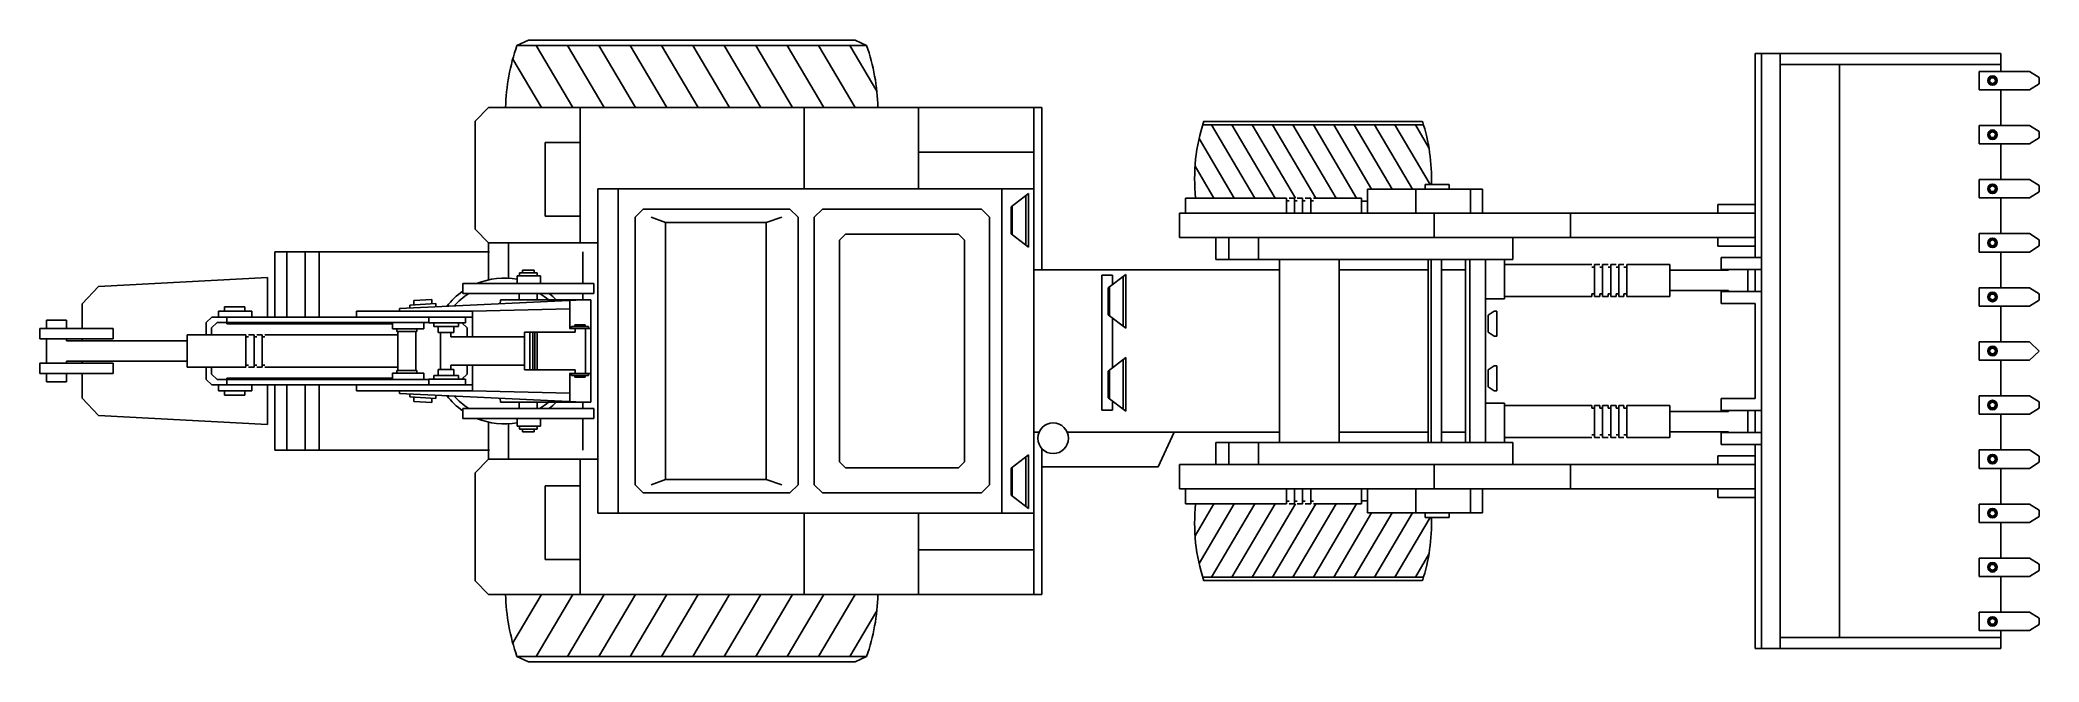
# Model space of a CAD drawing. Extents: x -4.71 to 2.69, y -1.15 to 1.15.
import ezdxf

# ---------------------------------------------------------------- set-up
doc = ezdxf.new("R2010")
doc.units = 0
doc.header["$LTSCALE"] = 0.75
doc.layers.get('0').update_dxf_attribs({"linetype": 'CONTINUOUS'})

msp = doc.modelspace()

# ---------------------------------------------------------------- linework, layer by layer
at = {"color": 0, "linetype": 'BYBLOCK'}
for p, q in [((-2.9031, 1.15), (-2.9457, 1.13)), ((-2.9457, 1.13), (-1.6519, 1.13)), ((-2.9031, 1.15), (-1.6944, 1.15)), ((-2.7392, 0.9), (-2.8748, 1.13)), ((-2.6231, 0.9), (-2.7587, 1.13)), ((-2.507, 0.9), (-2.6426, 1.13)), ((-2.3909, 0.9), (-2.5265, 1.13)), ((-2.2749, 0.9), (-2.4104, 1.13)), ((-2.1588, 0.9), (-2.2944, 1.13)), ((-2.0427, 0.9), (-2.1783, 1.13)), ((-1.9266, 0.9), (-2.0622, 1.13)), ((-1.8105, 0.9), (-1.9461, 1.13)), ((-1.6944, 0.9), (-1.83, 1.13)), ((-1.614, 0.9604), (-1.7139, 1.13)), ((-1.6944, 1.15), (-1.6519, 1.13)), ((-2.8553, 0.9), (-2.9612, 1.0797)), ((1.636, 1.1), (2.5448, 1.1)), ((1.636, 0.5412), (1.636, 1.1)), ((1.6587, 1.1), (1.6587, -1.1)), ((1.7284, 1.1), (1.7284, -1.1)), ((1.7284, 1.06), (2.5448, 1.06)), ((1.9481, 1.06), (1.9481, -1.06)), ((2.5448, 1.1), (2.5448, 1.0341)), ((2.4648, 1.0341), (2.5448, 1.0341)), ((2.4648, 1.0341), (2.4648, 0.9659)), ((2.4648, 1.0341), (2.4648, 1)), ((2.4648, 0.9659), (2.4648, 1)), ((2.4648, 0.9659), (2.5448, 0.9659)), ((2.5448, 1.0341), (2.6502, 1.0341)), ((2.6502, 0.9659), (2.5448, 0.9659)), ((2.5448, 0.9659), (2.5448, 0.8341)), ((2.6502, 1.0341), (2.6859, 1.0116)), ((2.6859, 0.9884), (2.6502, 0.9659)), ((2.6859, 1.0116), (2.6859, 0.9884)), ((-3.1004, 0.85), (-3.0504, 0.9)), ((-3.0504, 0.9), (-2.9832, 0.9)), ((-2.9832, 0.9), (-1.0032, 0.9)), ((-2.7114, 0.9), (-2.7114, 0.4)), ((-1.8827, 0.6), (-1.8827, 0.9)), ((-1.61, 0.9), (-1.0032, 0.9)), ((-1.4599, 0.9), (-1.4599, 0.6)), ((-1.0332, -0.9), (-1.0332, 0.9)), ((-1.0032, 0.9), (-1.0032, 0.3)), ((-3.1004, 0.45), (-3.1004, 0.85)), ((-0.4082, 0.8367), (0.4082, 0.8367)), ((-0.4042, 0.8492), (0.4042, 0.8492)), ((-0.2161, 0.5653), (-0.3761, 0.8367)), ((-0.1407, 0.5653), (-0.3007, 0.8367)), ((-0.0652, 0.5653), (-0.2252, 0.8367)), ((0.0102, 0.5653), (-0.1498, 0.8367)), ((0.0857, 0.5653), (-0.0743, 0.8367)), ((0.1611, 0.5653), (0.0012, 0.8367)), ((0.2167, 0.5989), (0.0766, 0.8367)), ((0.2922, 0.5989), (0.1521, 0.8367)), ((0.3676, 0.5989), (0.2275, 0.8367)), ((0.4331, 0.6159), (0.303, 0.8367)), ((0.4284, 0.7518), (0.3784, 0.8367)), ((2.4648, 0.8341), (2.4648, 0.8)), ((2.4648, 0.8341), (2.4648, 0.7659)), ((2.4648, 0.8341), (2.5448, 0.8341)), ((2.5448, 0.8341), (2.6502, 0.8341)), ((2.6502, 0.8341), (2.6859, 0.8116)), ((-2.8408, 0.7704), (-2.8408, 0.4987)), ((-2.7114, 0.7704), (-2.8408, 0.7704)), ((-0.2916, 0.5653), (-0.4217, 0.786)), ((2.4648, 0.7659), (2.4648, 0.8)), ((2.4648, 0.7659), (2.5448, 0.7659)), ((2.5448, 0.7659), (2.5448, 0.6341)), ((2.6502, 0.7659), (2.5448, 0.7659)), ((2.6859, 0.7884), (2.6502, 0.7659)), ((2.6859, 0.8116), (2.6859, 0.7884)), ((-1.4599, 0.7354), (-1.0332, 0.7354)), ((-0.3671, 0.5653), (-0.4366, 0.6833)), ((-2.6464, 0.6), (-1.0332, 0.6)), ((-2.6464, 0.6), (-2.6464, -0.6)), ((-2.571, 0.6), (-2.571, -0.6)), ((-1.1518, 0.6), (-1.1518, -0.6)), ((0.2012, 0.5989), (0.5039, 0.5989)), ((0.2012, 0.5092), (0.2012, 0.5989)), ((0.3806, 0.5989), (0.3806, 0.5092)), ((0.4142, 0.6159), (0.5039, 0.6159)), ((0.4142, 0.6159), (0.4142, 0.5989)), ((0.5039, 0.6159), (0.5039, 0.5989)), ((0.5039, 0.5989), (0.6273, 0.5989)), ((0.5824, 0.5092), (0.5824, 0.5989)), ((0.6273, 0.5989), (0.6273, 0.5092)), ((2.4648, 0.6341), (2.5448, 0.6341)), ((2.4648, 0.6341), (2.4648, 0.5659)), ((2.4648, 0.6341), (2.4648, 0.6)), ((2.4648, 0.5659), (2.4648, 0.6)), ((2.5448, 0.6341), (2.6502, 0.6341)), ((2.6502, 0.6341), (2.6859, 0.6116)), ((2.6859, 0.6116), (2.6859, 0.5884)), ((-2.4785, 0.5246), (-2.5085, 0.4946)), ((-2.4785, 0.5246), (-1.9356, 0.5246)), ((-1.9056, 0.4946), (-1.9356, 0.5246)), ((-1.8453, 0.4946), (-1.8153, 0.5246)), ((-1.8153, 0.5246), (-1.227, 0.5246)), ((-1.197, 0.4946), (-1.227, 0.5246)), ((-1.1169, 0.5326), (-1.0526, 0.5825)), ((-1.1169, 0.5326), (-1.1169, 0.4336)), ((-1.113, 0.5357), (-1.113, 0.4305)), ((-1.0622, 0.5751), (-1.0622, 0.3911)), ((-1.0526, 0.3837), (-1.0526, 0.5825)), ((-0.4715, 0.5653), (-0.0988, 0.5653)), ((-0.4715, 0.5092), (-0.4715, 0.5653)), ((-0.0988, 0.5092), (-0.0988, 0.5653)), ((-0.0988, 0.5553), (-0.0888, 0.5553)), ((-0.0888, 0.5653), (-0.0688, 0.5653)), ((-0.0688, 0.5092), (-0.0688, 0.5653)), ((-0.0688, 0.5553), (-0.0588, 0.5553)), ((-0.0588, 0.5653), (-0.0389, 0.5653)), ((-0.0389, 0.5653), (-0.0389, 0.5092)), ((-0.0389, 0.5553), (-0.0289, 0.5553)), ((-0.0289, 0.5653), (-0.0089, 0.5653)), ((-0.0089, 0.5653), (-0.0089, 0.5092)), ((-0.0089, 0.5553), (0.0011, 0.5553)), ((0.0011, 0.5653), (0.1793, 0.5653)), ((0.1793, 0.5653), (0.1793, 0.5092)), ((0.1793, 0.5542), (0.2012, 0.5542)), ((1.4974, 0.5412), (1.636, 0.5412)), ((1.4974, 0.5092), (1.4974, 0.5412)), ((1.636, 0.5412), (1.636, 0.5092)), ((2.4648, 0.5659), (2.5448, 0.5659)), ((2.5448, 0.5659), (2.5448, 0.4341)), ((2.6502, 0.5659), (2.5448, 0.5659)), ((2.6859, 0.5884), (2.6502, 0.5659)), ((-3.0504, 0.4), (-3.1004, 0.45)), ((-2.8408, 0.4987), (-2.7114, 0.4987)), ((-2.5085, 0.4946), (-2.5085, -0.4946)), ((-2.3963, 0.4746), (-2.4485, 0.4946)), ((-2.3963, 0.4746), (-2.3963, -0.4746)), ((-2.3963, 0.4746), (-2.0231, 0.4746)), ((-2.0231, 0.4746), (-1.9656, 0.4946)), ((-2.0231, 0.4746), (-2.0231, -0.4746)), ((-1.9056, 0.4946), (-1.9056, -0.4946)), ((-1.8453, -0.4946), (-1.8453, 0.4946)), ((-1.197, 0.4946), (-1.197, -0.4946)), ((-0.494, 0.4191), (-0.494, 0.5092)), ((-0.494, 0.4191), (-0.494, 0.5092)), ((-0.494, 0.5092), (-0.4715, 0.5092)), ((-0.4715, 0.5092), (0.6273, 0.5092)), ((0.4479, 0.5092), (0.4479, 0.4191)), ((0.6273, 0.5092), (1.4974, 0.5092)), ((0.9524, 0.5092), (0.9524, 0.4191)), ((1.4974, 0.5092), (1.636, 0.5092)), ((1.636, 0.5092), (1.636, 0.3459)), ((-3.0504, 0.4), (-2.6464, 0.4)), ((-3.0504, 0.4), (-3.0504, 0.2631)), ((-2.977, 0.4), (-2.977, 0.2692)), ((-1.7526, 0.4093), (-1.7301, 0.4319)), ((-1.7526, -0.4093), (-1.7526, 0.4093)), ((-1.7301, 0.4319), (-1.3123, 0.4319)), ((-1.2897, 0.4093), (-1.3123, 0.4319)), ((-1.2897, 0.4093), (-1.2897, -0.4093)), ((-1.1169, 0.4336), (-1.0526, 0.3837)), ((-0.494, 0.4191), (1.636, 0.4191)), ((-0.3594, 0.4191), (-0.494, 0.4191)), ((-0.3594, 0.338), (-0.3594, 0.4191)), ((-0.3594, 0.338), (-0.3594, 0.4191)), ((-0.3116, 0.4191), (-0.3116, 0.338)), ((-0.2016, 0.338), (-0.2016, 0.4191)), ((0.7394, 0.338), (0.7394, 0.4191)), ((1.4974, 0.4191), (1.4974, 0.3871)), ((1.4974, 0.3871), (1.636, 0.3871)), ((1.636, 0.4191), (1.636, 0.3871)), ((2.4648, 0.4341), (2.5448, 0.4341)), ((2.4648, 0.4341), (2.4648, 0.4)), ((2.4648, 0.4341), (2.4648, 0.3659)), ((2.4648, 0.3659), (2.4648, 0.4)), ((2.5448, 0.4341), (2.6502, 0.4341)), ((2.6502, 0.4341), (2.6859, 0.4116)), ((2.6859, 0.3884), (2.6502, 0.3659)), ((2.6859, 0.4116), (2.6859, 0.3884)), ((2.6859, 0.3884), (2.6859, 0.3884)), ((-3.8409, 0.1249), (-3.8409, 0.3673)), ((-3.8409, 0.3673), (-3.0468, 0.3673)), ((-3.7967, 0.3673), (-3.7967, 0.1249)), ((-3.7295, 0.3673), (-3.7295, 0.1249)), ((-3.6778, 0.3673), (-3.6778, 0.1249)), ((-2.8815, 0.2983), (-2.9253, 0.2983)), ((-2.9253, 0.2983), (-2.9253, 0.289)), ((-2.8815, 0.289), (-2.8815, 0.2983)), ((-2.7023, 0.2491), (-2.7023, 0.3673)), ((-1.0303, 0.3), (-0.1237, 0.3)), ((-1.0032, 0.3), (-0.1237, 0.3)), ((-0.3594, 0.338), (0.7394, 0.338)), ((-0.1237, 0.338), (-0.3594, 0.338)), ((-0.1237, 0.338), (-0.1237, -0.338)), ((-0.1237, 0.3), (-0.1237, 0.338)), ((0.0961, 0.338), (0.0961, -0.338)), ((0.0961, 0.3), (0.4259, 0.3)), ((0.4259, 0.338), (0.4259, -0.338)), ((0.4369, 0.338), (0.4369, -0.338)), ((0.4754, 0.338), (0.4754, -0.338)), ((0.4754, 0.3), (0.5635, 0.3)), ((0.5635, 0.338), (0.5635, -0.338)), ((0.58, 0.338), (0.58, -0.338)), ((0.6374, 0.338), (0.6374, 0.1925)), ((0.7079, 0.338), (0.7079, 0.2018)), ((0.7079, 0.3201), (1.0312, 0.3201)), ((1.0312, 0.3105), (1.0408, 0.3105)), ((1.0408, 0.2114), (1.0408, 0.3201)), ((1.0408, 0.3201), (1.0609, 0.3201)), ((1.0609, 0.3105), (1.071, 0.3105)), ((1.071, 0.2114), (1.071, 0.3201)), ((1.071, 0.3201), (1.0912, 0.3201)), ((1.0912, 0.3105), (1.1018, 0.3105)), ((1.1018, 0.2114), (1.1018, 0.3201)), ((1.1018, 0.3201), (1.1209, 0.3201)), ((1.1209, 0.3105), (1.1315, 0.3105)), ((1.1315, 0.2114), (1.1315, 0.3201)), ((1.1315, 0.3201), (1.1501, 0.3201)), ((1.1501, 0.3105), (1.1606, 0.3105)), ((1.1606, 0.3201), (1.32, 0.3201)), ((1.1606, 0.2114), (1.1606, 0.3201)), ((1.32, 0.3201), (1.32, 0.2018)), ((1.32, 0.2984), (1.5365, 0.2984)), ((1.6587, 0.3459), (1.5097, 0.3459)), ((1.5097, 0.3459), (1.5097, 0.3018)), ((1.5097, 0.3018), (1.6587, 0.3018)), ((1.5365, 0.3018), (1.5365, 0.2984)), ((1.6082, 0.3018), (1.6082, 0.22)), ((1.636, 0.3018), (1.636, 0.22)), ((2.4648, 0.3659), (2.5448, 0.3659)), ((2.5448, 0.3659), (2.5448, 0.2341)), ((2.6502, 0.3659), (2.5448, 0.3659)), ((-4.5537, 0.174), (-4.4939, 0.2387)), ((-4.4939, 0.2387), (-3.869, 0.2716)), ((-3.869, 0.2716), (-3.869, 0.1249)), ((-3.1459, 0.2491), (-2.6613, 0.2491)), ((-3.1459, 0.2491), (-3.1459, 0.2123)), ((-2.9446, 0.2777), (-2.8588, 0.2777)), ((-2.9446, 0.2491), (-2.9446, 0.2777)), ((-2.8711, 0.289), (-2.9356, 0.289)), ((-2.9356, 0.289), (-2.9356, 0.2777)), ((-2.8711, 0.2777), (-2.8711, 0.289)), ((-2.8588, 0.2777), (-2.8588, 0.2491)), ((-2.6613, 0.2123), (-2.6613, 0.2491)), ((-0.7818, -0.2194), (-0.7818, 0.28)), ((-0.7818, 0.28), (-0.7418, 0.28)), ((-0.7576, 0.233), (-0.6933, 0.2829)), ((-0.7576, 0.233), (-0.7576, 0.1339)), ((-0.7537, 0.2361), (-0.7537, 0.1309)), ((-0.7418, 0.2452), (-0.7418, 0.28)), ((-0.7029, 0.2755), (-0.7029, 0.0915)), ((-0.6933, 0.0841), (-0.6933, 0.2829)), ((1.5365, 0.2235), (1.32, 0.2235)), ((1.32, 0.2235), (1.32, 0.2018)), ((1.5365, 0.22), (1.5365, 0.2235)), ((2.4648, 0.2341), (2.4648, 0.1659)), ((2.4648, 0.2341), (2.5448, 0.2341)), ((2.4648, 0.2341), (2.4648, 0.2)), ((2.5448, 0.2341), (2.6502, 0.2341)), ((2.6502, 0.2341), (2.6859, 0.2116)), ((-4.5537, 0.0838), (-4.5537, 0.174)), ((-4.5537, 0.0838), (-4.5537, 0.174)), ((-3.9527, 0.1629), (-4.0273, 0.1629)), ((-4.0273, 0.1629), (-4.0273, 0.1478)), ((-3.9527, 0.1478), (-3.9527, 0.1629)), ((-2.7023, 0.1894), (-3.3795, 0.1567)), ((-3.3795, 0.1473), (-3.3795, 0.1567)), ((-3.3416, 0.1697), (-3.2461, 0.1752)), ((-3.3416, 0.1585), (-3.3416, 0.1697)), ((-3.3268, 0.1865), (-3.2609, 0.1903)), ((-3.3268, 0.1706), (-3.3268, 0.1865)), ((-3.2609, 0.1903), (-3.2609, 0.1743)), ((-3.2461, 0.1752), (-3.2461, 0.1631)), ((-3.1459, 0.2123), (-2.6613, 0.2123)), ((-3.1106, 0.1473), (-2.75, 0.1565)), ((-3.0078, 0.1746), (-3.006, 0.1894)), ((-2.6726, 0.1894), (-3.006, 0.1894)), ((-2.9369, 0.2123), (-2.9369, 0.1894)), ((-2.8708, 0.1894), (-2.8708, 0.2123)), ((-2.75, 0.0833), (-2.75, 0.1852)), ((-2.7023, 0.1894), (-2.7023, 0.2123)), ((-2.6726, 0.1894), (-2.6726, -0.1894)), ((0.6374, 0.1925), (0.6374, -0.1925)), ((0.7079, 0.1925), (0.6374, 0.1925)), ((1.0312, 0.2018), (0.7079, 0.2018)), ((0.7079, 0.2018), (0.7079, 0.1925)), ((1.0408, 0.2114), (1.0312, 0.2114)), ((1.0312, 0.2114), (1.0312, 0.2018)), ((1.0408, 0.2018), (1.0408, 0.2114)), ((1.0609, 0.2018), (1.0408, 0.2018)), ((1.071, 0.2114), (1.0609, 0.2114)), ((1.0609, 0.2114), (1.0609, 0.2018)), ((1.071, 0.2018), (1.071, 0.2114)), ((1.0912, 0.2018), (1.071, 0.2018)), ((1.1018, 0.2114), (1.0912, 0.2114)), ((1.0912, 0.2114), (1.0912, 0.2018)), ((1.1018, 0.2018), (1.1018, 0.2114)), ((1.1209, 0.2018), (1.1018, 0.2018)), ((1.1315, 0.2114), (1.1209, 0.2114)), ((1.1209, 0.2114), (1.1209, 0.2018)), ((1.1315, 0.2018), (1.1315, 0.2114)), ((1.1501, 0.2018), (1.1315, 0.2018)), ((1.1606, 0.2114), (1.1501, 0.2114)), ((1.1501, 0.2114), (1.1501, 0.2018)), ((1.1606, 0.2018), (1.1606, 0.2114)), ((1.32, 0.2018), (1.1606, 0.2018)), ((1.5097, 0.176), (1.5097, 0.22)), ((1.5097, 0.22), (1.5365, 0.22)), ((1.636, 0.176), (1.5097, 0.176)), ((1.5365, 0.22), (1.6587, 0.22)), ((1.636, -0.176), (1.636, 0.176)), ((2.4648, 0.1659), (2.4648, 0.2)), ((2.4648, 0.1659), (2.5448, 0.1659)), ((2.6502, 0.1659), (2.5448, 0.1659)), ((2.5448, 0.1659), (2.5448, 0.0341)), ((2.6859, 0.1884), (2.6502, 0.1659)), ((2.6859, 0.2116), (2.6859, 0.1884)), ((-4.7103, 0.0838), (-4.6857, 0.0838)), ((-4.7103, 0.0451), (-4.7103, 0.0838)), ((-4.6857, 0.1146), (-4.6857, 0.0838)), ((-4.6857, 0.0838), (-4.6857, 0.1146)), ((-4.6857, 0.1146), (-4.6119, 0.1146)), ((-4.6119, 0.0838), (-4.6857, 0.0838)), ((-4.6119, 0.0838), (-4.6119, 0.1146)), ((-4.6119, 0.1146), (-4.6119, 0.0838)), ((-4.6119, 0.0838), (-4.5537, 0.0838)), ((-4.4396, 0.0838), (-4.5537, 0.0838)), ((-4.4396, 0.0451), (-4.4396, 0.0838)), ((-4.095, 0.1049), (-4.075, 0.1249)), ((-4.095, 0.1049), (-4.095, 0.0585)), ((-4.0753, 0.0853), (-4.0553, 0.1053)), ((-4.0753, 0.0853), (-4.0753, 0.0585)), ((-3.4446, 0.1249), (-4.075, 0.1249)), ((-3.4319, 0.1053), (-4.0553, 0.1053)), ((-4.0494, 0.1478), (-3.9268, 0.1478)), ((-4.0494, 0.1478), (-4.0494, 0.1249)), ((-4.0195, 0.1249), (-4.0195, 0.1002)), ((-3.5393, 0.1053), (-4.0195, 0.1053)), ((-4.0195, 0.1002), (-3.4055, 0.1002)), ((-3.9268, 0.1478), (-3.9268, 0.1249)), ((-3.5393, 0.1473), (-3.4446, 0.1473)), ((-3.5393, 0.1249), (-3.5393, 0.1473)), ((-3.5393, 0.1249), (-3.1106, 0.1249)), ((-3.4446, 0.1249), (-3.5393, 0.1249)), ((-3.5393, 0.1053), (-3.2711, 0.1053)), ((-3.1106, 0.1473), (-3.4446, 0.1473)), ((-3.4055, 0.0818), (-3.4055, 0.1053)), ((-3.4055, 0.0818), (-3.2905, 0.0818)), ((-3.3903, 0.0818), (-3.3903, 0.0716)), ((-3.3159, 0.0818), (-3.3159, 0.0716)), ((-3.2905, 0.0818), (-3.2905, 0.1053)), ((-3.2711, 0.1249), (-3.2711, 0.1044)), ((-3.2711, 0.1044), (-3.1361, 0.1044)), ((-3.2528, 0.1038), (-3.2528, 0.0906)), ((-3.2528, 0.0906), (-3.1616, 0.0906)), ((-3.2369, 0.0688), (-3.2369, 0.0906)), ((-3.1788, 0.0906), (-3.1788, 0.0688)), ((-3.1616, 0.0906), (-3.1616, 0.1038)), ((-3.1303, 0.0853), (-3.1493, 0.1044)), ((-3.1361, 0.1044), (-3.1361, 0.1249)), ((-3.1303, 0.0853), (-3.1303, 0.0518)), ((-3.1106, 0.1249), (-3.1106, 0.1473)), ((-3.1106, 0.1249), (-3.1106, 0.0518)), ((-2.7511, 0.0833), (-2.6726, 0.0833)), ((-2.744, 0.0905), (-2.6806, 0.0905)), ((-2.744, 0.0905), (-2.744, 0.0823)), ((-2.7308, 0.0972), (-2.6934, 0.0972)), ((-2.7308, 0.0972), (-2.7308, 0.0905)), ((-2.7301, 0.0833), (-2.7301, 0.0697)), ((-2.6934, 0.0972), (-2.6934, 0.0905)), ((-2.6921, 0.0833), (-2.6921, -0.0833)), ((-2.6806, 0.0905), (-2.6806, 0.0823)), ((-0.7576, 0.1339), (-0.6933, 0.0841)), ((-0.7418, -0.0618), (-0.7418, 0.1217)), ((0.6703, 0.1473), (0.6474, 0.1323)), ((0.6474, 0.0694), (0.6474, 0.1323)), ((0.6703, 0.1473), (0.6794, 0.1473)), ((0.6794, 0.1473), (0.6794, 0.0544)), ((-4.6857, 0.0451), (-4.7103, 0.0451)), ((-4.6857, 0.0451), (-4.4396, 0.0451)), ((-4.6857, -0.0451), (-4.6857, 0.0451)), ((-4.6119, 0.0375), (-4.6119, 0.0451)), ((-4.1663, 0.0375), (-4.6119, 0.0375)), ((-4.5537, 0.0375), (-4.5537, 0.0451)), ((-3.9684, 0.0592), (-4.1663, 0.0592)), ((-4.1663, -0.0592), (-4.1663, 0.0592)), ((-3.9484, 0.0592), (-3.9684, 0.0592)), ((-3.9484, 0.0592), (-3.9484, -0.0592)), ((-3.9484, 0.0518), (-3.9384, 0.0518)), ((-3.9184, 0.0592), (-3.9384, 0.0592)), ((-3.9184, 0.0592), (-3.9184, -0.0592)), ((-3.9184, 0.0518), (-3.9083, 0.0518)), ((-3.8883, 0.0592), (-3.9083, 0.0592)), ((-3.8883, 0.0592), (-3.8883, -0.0592)), ((-3.8883, 0.0518), (-3.8783, 0.0518)), ((-3.386, 0.0592), (-3.8783, 0.0592)), ((-3.3159, 0.0716), (-3.3903, 0.0716)), ((-3.386, -0.0716), (-3.386, 0.0716)), ((-3.3202, -0.0716), (-3.3202, 0.0716)), ((-3.1788, 0.0688), (-3.2369, 0.0688)), ((-3.229, -0.0688), (-3.229, 0.0688)), ((-3.1907, 0.0688), (-3.1907, 0.0518)), ((-3.1907, 0.0518), (-2.9179, 0.0518)), ((-2.9179, 0.0697), (-2.7301, 0.0697)), ((-2.9179, -0.0697), (-2.9179, 0.0697)), ((-2.8973, 0.0697), (-2.8973, -0.0697)), ((-2.8874, -0.0697), (-2.8874, 0.0697)), ((-2.879, -0.0697), (-2.879, 0.0697)), ((-2.8706, -0.0697), (-2.8706, 0.0697)), ((0.6474, 0.0694), (0.6703, 0.0544)), ((0.6794, 0.0544), (0.6703, 0.0544)), ((2.4649, 0.0341), (2.5448, 0.0341)), ((2.4649, 0.0341), (2.4649, 0)), ((2.4649, -0.0341), (2.4649, 0)), ((2.5448, 0.0341), (2.6503, 0.0341)), ((2.6503, 0.0341), (2.6859, 0)), ((2.6859, 0), (2.6503, -0.0341)), ((-4.7103, -0.0451), (-4.6857, -0.0451)), ((-4.7103, -0.0838), (-4.7103, -0.0451)), ((-4.6857, -0.0451), (-4.4396, -0.0451)), ((-4.1663, -0.0375), (-4.6119, -0.0375)), ((-4.6119, -0.0375), (-4.6119, -0.0451)), ((-4.5537, -0.0375), (-4.5537, -0.0451)), ((-4.4396, -0.0451), (-4.4396, -0.0838)), ((-3.9684, -0.0592), (-4.1663, -0.0592)), ((-4.095, -0.1049), (-4.095, -0.0585)), ((-4.0753, -0.0853), (-4.0753, -0.0585)), ((-3.9484, -0.0592), (-3.9684, -0.0592)), ((-3.9484, -0.0518), (-3.9384, -0.0518)), ((-3.9184, -0.0592), (-3.9384, -0.0592)), ((-3.9184, -0.0518), (-3.9083, -0.0518)), ((-3.8883, -0.0592), (-3.9083, -0.0592)), ((-3.8883, -0.0518), (-3.8783, -0.0518)), ((-3.386, -0.0592), (-3.8783, -0.0592)), ((-3.3159, -0.0716), (-3.3903, -0.0716)), ((-3.3903, -0.0716), (-3.3903, -0.0818)), ((-3.3159, -0.0818), (-3.3159, -0.0716)), ((-3.1788, -0.0688), (-3.2369, -0.0688)), ((-3.2369, -0.0688), (-3.2369, -0.0906)), ((-3.1907, -0.0518), (-2.9179, -0.0518)), ((-3.1907, -0.0688), (-3.1907, -0.0518)), ((-3.1788, -0.0906), (-3.1788, -0.0688)), ((-3.1303, -0.0853), (-3.1303, -0.0518)), ((-3.1106, -0.1249), (-3.1106, -0.0518)), ((-2.9179, -0.0697), (-2.7301, -0.0697)), ((-2.7301, -0.0833), (-2.7301, -0.0697)), ((-0.7576, -0.074), (-0.6933, -0.0241)), ((-0.7537, -0.1761), (-0.7537, -0.0709)), ((-0.7029, -0.2155), (-0.7029, -0.0316)), ((-0.6933, -0.0241), (-0.6933, -0.2229)), ((0.6474, -0.0694), (0.6703, -0.0544)), ((0.6474, -0.0694), (0.6474, -0.1323)), ((0.6794, -0.0544), (0.6703, -0.0544)), ((0.6794, -0.1473), (0.6794, -0.0544)), ((2.4649, -0.0341), (2.5448, -0.0341)), ((2.5448, -0.0341), (2.5448, -0.1659)), ((2.6503, -0.0341), (2.5448, -0.0341)), ((-4.6857, -0.0838), (-4.7103, -0.0838)), ((-4.6119, -0.0838), (-4.6857, -0.0838)), ((-4.6857, -0.1146), (-4.6857, -0.0838)), ((-4.6857, -0.1146), (-4.6857, -0.0838)), ((-4.6119, -0.1146), (-4.6857, -0.1146)), ((-4.5537, -0.0838), (-4.6119, -0.0838)), ((-4.6119, -0.0838), (-4.6119, -0.1146)), ((-4.6119, -0.0838), (-4.6119, -0.1146)), ((-4.5537, -0.0838), (-4.5537, -0.174)), ((-4.5537, -0.174), (-4.5537, -0.0838)), ((-4.4396, -0.0838), (-4.5537, -0.0838)), ((-4.095, -0.1049), (-4.075, -0.1249)), ((-4.0753, -0.0853), (-4.0553, -0.1053)), ((-3.4446, -0.1249), (-4.075, -0.1249)), ((-3.4319, -0.1053), (-4.0553, -0.1053)), ((-4.0494, -0.1478), (-4.0494, -0.1249)), ((-4.0494, -0.1478), (-3.9268, -0.1478)), ((-4.0273, -0.1629), (-4.0273, -0.1478)), ((-4.0195, -0.1002), (-3.4055, -0.1002)), ((-4.0195, -0.1249), (-4.0195, -0.1002)), ((-3.5393, -0.1053), (-4.0195, -0.1053)), ((-3.9527, -0.1478), (-3.9527, -0.1629)), ((-3.9268, -0.1478), (-3.9268, -0.1249)), ((-3.869, -0.1249), (-3.869, -0.2716)), ((-3.8409, -0.3673), (-3.8409, -0.1249)), ((-3.7967, -0.3673), (-3.7967, -0.1249)), ((-3.7295, -0.3673), (-3.7295, -0.1249)), ((-3.6778, -0.3673), (-3.6778, -0.1249)), ((-3.5393, -0.1053), (-3.2711, -0.1053)), ((-3.5393, -0.1249), (-3.1106, -0.1249)), ((-3.5393, -0.1473), (-3.5393, -0.1249)), ((-3.5393, -0.1249), (-3.4446, -0.1249)), ((-3.4446, -0.1473), (-3.5393, -0.1473)), ((-3.1106, -0.1473), (-3.4446, -0.1473)), ((-3.4055, -0.0818), (-3.2905, -0.0818)), ((-3.4055, -0.0818), (-3.4055, -0.1053)), ((-3.3795, -0.1473), (-3.3795, -0.1567)), ((-3.2905, -0.0818), (-3.2905, -0.1053)), ((-3.2711, -0.1044), (-3.1361, -0.1044)), ((-3.2711, -0.1249), (-3.2711, -0.1044)), ((-3.2528, -0.0906), (-3.1616, -0.0906)), ((-3.2528, -0.1038), (-3.2528, -0.0906)), ((-3.1616, -0.0906), (-3.1616, -0.1038)), ((-3.1303, -0.0853), (-3.1493, -0.1044)), ((-3.1361, -0.1044), (-3.1361, -0.1249)), ((-3.1106, -0.1249), (-3.1106, -0.1473)), ((-3.1106, -0.1473), (-2.75, -0.1565)), ((-2.7511, -0.0833), (-2.6726, -0.0833)), ((-2.75, -0.0833), (-2.75, -0.1852)), ((-2.744, -0.0905), (-2.744, -0.0823)), ((-2.744, -0.0905), (-2.6806, -0.0905)), ((-2.7308, -0.0972), (-2.7308, -0.0905)), ((-2.7308, -0.0972), (-2.6934, -0.0972)), ((-2.6934, -0.0972), (-2.6934, -0.0905)), ((-2.6806, -0.0905), (-2.6806, -0.0823)), ((-0.7576, -0.1731), (-0.7576, -0.074)), ((0.6703, -0.1473), (0.6474, -0.1323)), ((0.6703, -0.1473), (0.6794, -0.1473)), ((-4.4939, -0.2387), (-4.5537, -0.174)), ((-3.9527, -0.1629), (-4.0273, -0.1629)), ((-2.7023, -0.1894), (-3.3795, -0.1567)), ((-3.3416, -0.1585), (-3.3416, -0.1697)), ((-3.3416, -0.1697), (-3.2461, -0.1752)), ((-3.3268, -0.1706), (-3.3268, -0.1865)), ((-3.3268, -0.1865), (-3.2609, -0.1903)), ((-3.2609, -0.1903), (-3.2609, -0.1743)), ((-3.2461, -0.1752), (-3.2461, -0.1631)), ((-3.1459, -0.2123), (-2.6613, -0.2123)), ((-3.1459, -0.2491), (-3.1459, -0.2123)), ((-3.0078, -0.1746), (-3.006, -0.1894)), ((-2.6726, -0.1894), (-3.006, -0.1894)), ((-2.9369, -0.2123), (-2.9369, -0.1894)), ((-2.8708, -0.1894), (-2.8708, -0.2123)), ((-2.7023, -0.1894), (-2.7023, -0.2123)), ((-2.6613, -0.2123), (-2.6613, -0.2491)), ((-0.7418, -0.2194), (-0.7818, -0.2194)), ((-0.7576, -0.1731), (-0.6933, -0.2229)), ((-0.7418, -0.2194), (-0.7418, -0.1853)), ((0.6374, -0.1925), (0.7079, -0.1925)), ((0.6374, -0.338), (0.6374, -0.1925)), ((0.7079, -0.1925), (0.7079, -0.2018)), ((0.7079, -0.2018), (1.0312, -0.2018)), ((0.7079, -0.338), (0.7079, -0.2018)), ((1.0312, -0.2018), (1.0312, -0.2114)), ((1.0312, -0.2114), (1.0408, -0.2114)), ((1.0408, -0.2114), (1.0408, -0.2018)), ((1.0408, -0.2018), (1.0609, -0.2018)), ((1.0408, -0.2114), (1.0408, -0.3201)), ((1.0609, -0.2018), (1.0609, -0.2114)), ((1.0609, -0.2114), (1.071, -0.2114)), ((1.071, -0.2114), (1.071, -0.2018)), ((1.071, -0.2018), (1.0912, -0.2018)), ((1.071, -0.2114), (1.071, -0.3201)), ((1.0912, -0.2018), (1.0912, -0.2114)), ((1.0912, -0.2114), (1.1018, -0.2114)), ((1.1018, -0.2114), (1.1018, -0.2018)), ((1.1018, -0.2018), (1.1209, -0.2018)), ((1.1018, -0.2114), (1.1018, -0.3201)), ((1.1209, -0.2018), (1.1209, -0.2114)), ((1.1209, -0.2114), (1.1315, -0.2114)), ((1.1315, -0.2114), (1.1315, -0.2018)), ((1.1315, -0.2018), (1.1501, -0.2018)), ((1.1315, -0.2114), (1.1315, -0.3201)), ((1.1501, -0.2018), (1.1501, -0.2114)), ((1.1501, -0.2114), (1.1606, -0.2114)), ((1.1606, -0.2018), (1.32, -0.2018)), ((1.1606, -0.2114), (1.1606, -0.2018)), ((1.1606, -0.2114), (1.1606, -0.3201)), ((1.32, -0.2018), (1.32, -0.2235)), ((1.5097, -0.176), (1.636, -0.176)), ((1.5097, -0.22), (1.5097, -0.176)), ((1.5365, -0.22), (1.5097, -0.22)), ((1.5365, -0.22), (1.6587, -0.22)), ((1.5365, -0.2235), (1.5365, -0.22)), ((1.6082, -0.3018), (1.6082, -0.22)), ((1.636, -0.3018), (1.636, -0.22)), ((2.4648, -0.1659), (2.5448, -0.1659)), ((2.4648, -0.2341), (2.4648, -0.1659)), ((2.4648, -0.1659), (2.4648, -0.2)), ((2.4648, -0.2341), (2.4648, -0.2)), ((2.5448, -0.1659), (2.6502, -0.1659)), ((2.6502, -0.1659), (2.6859, -0.1884)), ((2.6859, -0.2116), (2.6502, -0.2341)), ((2.6859, -0.1884), (2.6859, -0.2116)), ((-3.869, -0.2716), (-4.4939, -0.2387)), ((-3.1459, -0.2491), (-2.6613, -0.2491)), ((-3.0504, -0.4), (-3.0504, -0.2631)), ((-2.977, -0.4), (-2.977, -0.2692)), ((-2.9446, -0.2491), (-2.9446, -0.2777)), ((-2.9446, -0.2777), (-2.8588, -0.2777)), ((-2.9356, -0.289), (-2.9356, -0.2777)), ((-2.8711, -0.289), (-2.9356, -0.289)), ((-2.9253, -0.2983), (-2.9253, -0.289)), ((-2.8815, -0.289), (-2.8815, -0.2983)), ((-2.8711, -0.2777), (-2.8711, -0.289)), ((-2.8588, -0.2777), (-2.8588, -0.2491)), ((-2.7023, -0.2491), (-2.7023, -0.3673)), ((1.32, -0.2235), (1.5365, -0.2235)), ((1.32, -0.3201), (1.32, -0.2235)), ((2.4648, -0.2341), (2.5448, -0.2341)), ((2.5448, -0.2341), (2.5448, -0.3659)), ((2.6502, -0.2341), (2.5448, -0.2341)), ((-3.0468, -0.3673), (-3.8409, -0.3673)), ((-2.8815, -0.2983), (-2.9253, -0.2983)), ((-1.0303, -0.3), (-1.0137, -0.3)), ((-1.0032, -0.4284), (-1.0032, -0.3614)), ((-0.91, -0.3), (-0.5143, -0.3)), ((-0.5143, -0.3), (-0.5736, -0.4284)), ((-0.5143, -0.3), (-0.1237, -0.3)), ((-0.1237, -0.3), (-0.5143, -0.3)), ((-0.3594, -0.338), (0.7394, -0.338)), ((-0.3594, -0.338), (-0.1237, -0.338)), ((-0.3594, -0.338), (-0.3594, -0.4191)), ((-0.3594, -0.4191), (-0.3594, -0.338)), ((-0.3116, -0.4191), (-0.3116, -0.338)), ((-0.2016, -0.338), (-0.2016, -0.4191)), ((-0.1237, -0.338), (-0.1237, -0.3)), ((0.0961, -0.3), (0.4259, -0.3)), ((0.4754, -0.3), (0.5635, -0.3)), ((0.7079, -0.3201), (1.0312, -0.3201)), ((0.7394, -0.338), (0.7394, -0.4191)), ((1.0312, -0.3105), (1.0408, -0.3105)), ((1.0408, -0.3201), (1.0609, -0.3201)), ((1.0609, -0.3105), (1.071, -0.3105)), ((1.071, -0.3201), (1.0912, -0.3201)), ((1.0912, -0.3105), (1.1018, -0.3105)), ((1.1018, -0.3201), (1.1209, -0.3201)), ((1.1209, -0.3105), (1.1315, -0.3105)), ((1.1315, -0.3201), (1.1501, -0.3201)), ((1.1501, -0.3105), (1.1606, -0.3105)), ((1.1606, -0.3201), (1.32, -0.3201)), ((1.32, -0.2984), (1.5365, -0.2984)), ((1.5097, -0.3018), (1.6587, -0.3018)), ((1.5097, -0.3459), (1.5097, -0.3018)), ((1.6587, -0.3459), (1.5097, -0.3459)), ((1.5365, -0.3018), (1.5365, -0.2984)), ((1.636, -0.5092), (1.636, -0.3459)), ((2.4648, -0.3659), (2.5448, -0.3659)), ((2.4648, -0.4341), (2.4648, -0.3659)), ((2.4648, -0.3659), (2.4648, -0.4)), ((2.5448, -0.3659), (2.6502, -0.3659)), ((2.6502, -0.3659), (2.6859, -0.3884)), ((-3.1004, -0.45), (-3.0504, -0.4)), ((-3.0504, -0.4), (-2.6464, -0.4)), ((-2.7114, -0.9), (-2.7114, -0.4)), ((-1.7526, -0.4093), (-1.7301, -0.4319)), ((-1.7301, -0.4319), (-1.3123, -0.4319)), ((-1.2897, -0.4093), (-1.3123, -0.4319)), ((-1.1169, -0.4336), (-1.0526, -0.3837)), ((-1.1169, -0.5326), (-1.1169, -0.4336)), ((-1.113, -0.5357), (-1.113, -0.4305)), ((-1.0622, -0.5751), (-1.0622, -0.3911)), ((-1.0526, -0.3837), (-1.0526, -0.5825)), ((-0.5736, -0.4284), (-1.0032, -0.4284)), ((-1.0032, -0.4284), (-1.0032, -0.9)), ((-0.494, -0.4191), (1.636, -0.4191)), ((-0.494, -0.4191), (-0.494, -0.5092)), ((-0.494, -0.5092), (-0.494, -0.4191)), ((-0.494, -0.4191), (-0.3594, -0.4191)), ((0.4479, -0.5092), (0.4479, -0.4191)), ((0.9524, -0.5092), (0.9524, -0.4191)), ((1.4974, -0.3871), (1.636, -0.3871)), ((1.4974, -0.4191), (1.4974, -0.3871)), ((1.636, -0.4191), (1.636, -0.3871)), ((2.4648, -0.4341), (2.4648, -0.4)), ((2.4648, -0.4341), (2.5448, -0.4341)), ((2.5448, -0.4341), (2.5448, -0.5659)), ((2.6502, -0.4341), (2.5448, -0.4341)), ((2.6859, -0.4116), (2.6502, -0.4341)), ((2.6859, -0.3884), (2.6859, -0.4116)), ((2.6859, -0.3884), (2.6859, -0.3884)), ((-3.1004, -0.85), (-3.1004, -0.45)), ((-2.8408, -0.4987), (-2.7114, -0.4987)), ((-2.8408, -0.7704), (-2.8408, -0.4987)), ((-2.4785, -0.5246), (-2.5085, -0.4946)), ((-2.3963, -0.4746), (-2.4485, -0.4946)), ((-2.3963, -0.4746), (-2.0231, -0.4746)), ((-2.0231, -0.4746), (-1.9656, -0.4946)), ((-1.9056, -0.4946), (-1.9356, -0.5246)), ((-1.8453, -0.4946), (-1.8153, -0.5246)), ((-1.197, -0.4946), (-1.227, -0.5246)), ((-0.494, -0.5092), (-0.4715, -0.5092)), ((-0.4715, -0.5092), (0.6273, -0.5092)), ((-0.4715, -0.5092), (-0.4715, -0.5653)), ((-0.0988, -0.5092), (-0.0988, -0.5653)), ((-0.0688, -0.5092), (-0.0688, -0.5653)), ((-0.0389, -0.5653), (-0.0389, -0.5092)), ((-0.0089, -0.5653), (-0.0089, -0.5092)), ((0.1793, -0.5653), (0.1793, -0.5092)), ((0.2012, -0.5092), (0.2012, -0.5989)), ((0.3806, -0.5989), (0.3806, -0.5092)), ((0.5824, -0.5092), (0.5824, -0.5989)), ((1.4974, -0.5092), (0.6273, -0.5092)), ((0.6273, -0.5989), (0.6273, -0.5092)), ((1.4974, -0.5092), (1.636, -0.5092)), ((1.4974, -0.5412), (1.4974, -0.5092)), ((1.636, -0.5412), (1.636, -0.5092)), ((-2.4785, -0.5246), (-1.9356, -0.5246)), ((-1.8153, -0.5246), (-1.227, -0.5246)), ((-1.1169, -0.5326), (-1.0526, -0.5825)), ((-0.4715, -0.5653), (-0.0988, -0.5653)), ((-0.3671, -0.5653), (-0.4366, -0.6833)), ((-0.2916, -0.5653), (-0.4217, -0.786)), ((-0.2161, -0.5653), (-0.3761, -0.8367)), ((-0.1407, -0.5653), (-0.3007, -0.8367)), ((-0.0652, -0.5653), (-0.2252, -0.8367)), ((0.0102, -0.5653), (-0.1498, -0.8367)), ((-0.0988, -0.5553), (-0.0888, -0.5553)), ((-0.0888, -0.5653), (-0.0688, -0.5653)), ((0.0857, -0.5653), (-0.0743, -0.8367)), ((-0.0688, -0.5553), (-0.0588, -0.5553)), ((-0.0588, -0.5653), (-0.0389, -0.5653)), ((-0.0389, -0.5553), (-0.0289, -0.5553)), ((-0.0289, -0.5653), (-0.0089, -0.5653)), ((-0.0089, -0.5553), (0.0011, -0.5553)), ((0.0011, -0.5653), (0.1793, -0.5653)), ((0.1611, -0.5653), (0.0012, -0.8367)), ((0.1793, -0.5542), (0.2012, -0.5542)), ((1.636, -0.5412), (1.4974, -0.5412)), ((1.636, -1.1), (1.636, -0.5412)), ((2.4648, -0.5659), (2.5448, -0.5659)), ((2.4648, -0.6341), (2.4648, -0.5659)), ((2.4648, -0.5659), (2.4648, -0.6)), ((2.5448, -0.5659), (2.6502, -0.5659)), ((2.6502, -0.5659), (2.6859, -0.5884)), ((2.6859, -0.5884), (2.6859, -0.6116)), ((-2.6464, -0.6), (-1.0332, -0.6)), ((-1.8827, -0.6), (-1.8827, -0.9)), ((-1.4599, -0.9), (-1.4599, -0.6)), ((0.2167, -0.5989), (0.0766, -0.8367)), ((0.2922, -0.5989), (0.1521, -0.8367)), ((0.2012, -0.5989), (0.5039, -0.5989)), ((0.3676, -0.5989), (0.2275, -0.8367)), ((0.4331, -0.6159), (0.303, -0.8367)), ((0.4142, -0.6159), (0.4142, -0.5989)), ((0.4142, -0.6159), (0.5039, -0.6159)), ((0.5039, -0.5989), (0.6273, -0.5989)), ((0.5039, -0.6159), (0.5039, -0.5989)), ((2.4648, -0.6341), (2.4648, -0.6)), ((2.4648, -0.6341), (2.5448, -0.6341)), ((2.6502, -0.6341), (2.5448, -0.6341)), ((2.5448, -0.6341), (2.5448, -0.7659)), ((2.6859, -0.6116), (2.6502, -0.6341)), ((-1.4599, -0.7354), (-1.0332, -0.7354)), ((-2.7114, -0.7704), (-2.8408, -0.7704)), ((0.4284, -0.7518), (0.3784, -0.8367)), ((2.4648, -0.7659), (2.5448, -0.7659)), ((2.4648, -0.8341), (2.4648, -0.7659)), ((2.4648, -0.7659), (2.4648, -0.8)), ((2.4648, -0.8341), (2.4648, -0.8)), ((2.5448, -0.7659), (2.6502, -0.7659)), ((2.6502, -0.7659), (2.6859, -0.7884)), ((2.6859, -0.8116), (2.6502, -0.8341)), ((2.6859, -0.7884), (2.6859, -0.8116)), ((-3.1004, -0.85), (-3.0504, -0.9)), ((-0.4082, -0.8367), (0.4082, -0.8367)), ((-0.4042, -0.8492), (0.4042, -0.8492)), ((2.4648, -0.8341), (2.5448, -0.8341)), ((2.5448, -0.8341), (2.5448, -0.9659)), ((2.6502, -0.8341), (2.5448, -0.8341)), ((-3.0504, -0.9), (-2.9832, -0.9)), ((-2.9832, -0.9), (-1.0032, -0.9)), ((-2.8553, -0.9), (-2.9612, -1.0797)), ((-2.7392, -0.9), (-2.8748, -1.13)), ((-2.6231, -0.9), (-2.7587, -1.13)), ((-2.507, -0.9), (-2.6426, -1.13)), ((-2.3909, -0.9), (-2.5265, -1.13)), ((-2.2749, -0.9), (-2.4104, -1.13)), ((-2.1588, -0.9), (-2.2944, -1.13)), ((-2.0427, -0.9), (-2.1783, -1.13)), ((-1.9266, -0.9), (-2.0622, -1.13)), ((-1.8105, -0.9), (-1.9461, -1.13)), ((-1.6944, -0.9), (-1.83, -1.13)), ((-1.614, -0.9604), (-1.7139, -1.13)), ((-1.61, -0.9), (-1.0032, -0.9)), ((2.6502, -0.9659), (2.4648, -0.9659)), ((2.4648, -1.0341), (2.4648, -0.9659)), ((2.4648, -0.9659), (2.4648, -1)), ((2.4648, -1.0341), (2.4648, -1)), ((2.4648, -1.0341), (2.5448, -1.0341)), ((2.6502, -1.0341), (2.5448, -1.0341)), ((2.5448, -1.0341), (2.5448, -1.1)), ((2.6502, -0.9659), (2.6859, -0.9884)), ((2.6859, -1.0116), (2.6502, -1.0341)), ((2.6859, -0.9884), (2.6859, -1.0116)), ((2.5448, -1.1), (1.636, -1.1)), ((1.7284, -1.06), (2.5448, -1.06)), ((-2.9457, -1.13), (-1.6519, -1.13)), ((-2.9031, -1.15), (-2.9457, -1.13)), ((-2.9031, -1.15), (-1.6944, -1.15)), ((-1.6944, -1.15), (-1.6519, -1.13))]:
    msp.add_line(p, q, dxfattribs=at)
for centre, radius in [((2.5138, 0.9999), 0.0175), ((2.5138, 0.9999), 0.0141), ((2.5138, 0.9999), 0.0107), ((2.5138, 0.7999), 0.0175), ((2.5138, 0.7999), 0.0141), ((2.5138, 0.7999), 0.0107), ((2.5138, 0.5999), 0.0175), ((2.5138, 0.5999), 0.0141), ((2.5138, 0.5999), 0.0107), ((2.5138, 0.3999), 0.0175), ((2.5138, 0.3999), 0.0141), ((2.5138, 0.3999), 0.0107), ((2.5138, 0.1999), 0.0175), ((2.5138, 0.1999), 0.0141), ((2.5138, 0.1999), 0.0107), ((2.5138, -0.1999), 0.0175), ((2.5138, -0.1999), 0.0141), ((2.5138, -0.1999), 0.0107), ((-0.9618, -0.3227), 0.0566), ((2.5138, -0.3999), 0.0175), ((2.5138, -0.3999), 0.0141), ((2.5138, -0.3999), 0.0107), ((2.5138, -0.5999), 0.0175), ((2.5138, -0.5999), 0.0141), ((2.5138, -0.5999), 0.0107), ((2.5138, -0.7999), 0.0175), ((2.5138, -0.7999), 0.0141), ((2.5138, -0.7999), 0.0107), ((2.5138, -0.9999), 0.0175), ((2.5138, -0.9999), 0.0141), ((2.5138, -0.9999), 0.0107)]:
    msp.add_circle(centre, radius, dxfattribs=at)
for centre, radius, start, end in [((-2.2252, 0.8799), 0.7626, 160.85315, 178.48706), ((-2.3723, 0.8799), 0.7626, 1.51294, 19.14685), ((0.2434, 0.6367), 0.6817, 161.82793, 186.00925), ((-0.2434, 0.6367), 0.6817, 358.25753, 18.17207), ((-2.9919, 0), 0.2696, 79.89303, 112.44813), ((-2.9919, 0), 0.2496, 86.64941, 93.35059), ((-2.9919, 0), 0.2696, 124.84062, 142.2371), ((-2.9919, 0), 0.2496, 121.70719, 138.18553), ((-2.9919, 0), 0.2496, 49.36185, 58.29281), ((-2.9919, 0), 0.2696, 44.631, 51.96428), ((2.5139, -0.0001), 0.0175, 0.48922, 179.51078), ((2.5139, 0.0001), 0.0175, 180.48922, 359.51078), ((2.5139, -0.0001), 0.0141, 0.60663, 179.39337), ((2.5139, 0.0001), 0.0141, 180.60663, 359.39337), ((2.5139, -0.0001), 0.0107, 0.79821, 179.20179), ((2.5139, 0.0001), 0.0107, 180.79821, 359.20179), ((-2.9919, 0), 0.2696, 217.7629, 235.15938), ((-2.9919, 0), 0.2496, 221.81447, 238.29281), ((-2.9919, 0), 0.2496, 301.70719, 310.63815), ((-2.9919, 0), 0.2696, 308.03572, 315.369), ((-2.9919, 0), 0.2696, 247.55187, 280.10697), ((-2.9919, 0), 0.2496, 266.64941, 273.35059), ((0.2434, -0.6367), 0.6817, 173.99075, 198.17207), ((-0.2434, -0.6367), 0.6817, 341.82793, 1.74247), ((-2.2252, -0.8799), 0.7626, 181.51294, 199.14685), ((-2.3723, -0.8799), 0.7626, 340.85315, 358.48706)]:
    msp.add_arc(centre, radius, start, end, dxfattribs=at)

doc.saveas('drawing.dxf')
